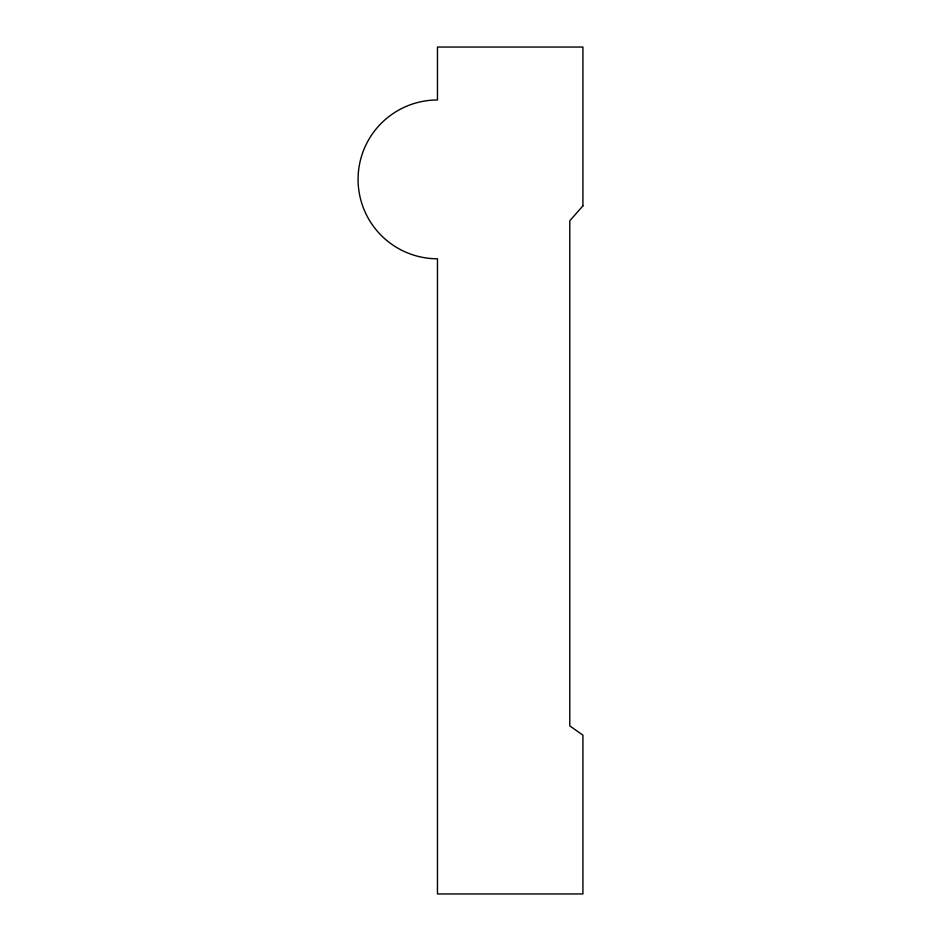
<?xml version="1.0" encoding="UTF-8"?>
<svg xmlns="http://www.w3.org/2000/svg" width="941" height="941" viewBox="0 0 941 941"><rect width="100%" height="100%" fill="white"/><g stroke="black" fill="none" stroke-linecap="round" stroke-linejoin="round"><path stroke-width="1.41" d="M582.926 205.844L569.799 220.759L569.799 725.923L582.926 735.156L582.926 893.95L437.471 893.95L437.471 258.775A79.397 79.397 0 0 1 358.074 179.378A79.397 79.397 0 0 1 437.471 99.981L437.471 47.05L582.926 47.05L582.926 205.844"/></g></svg>
